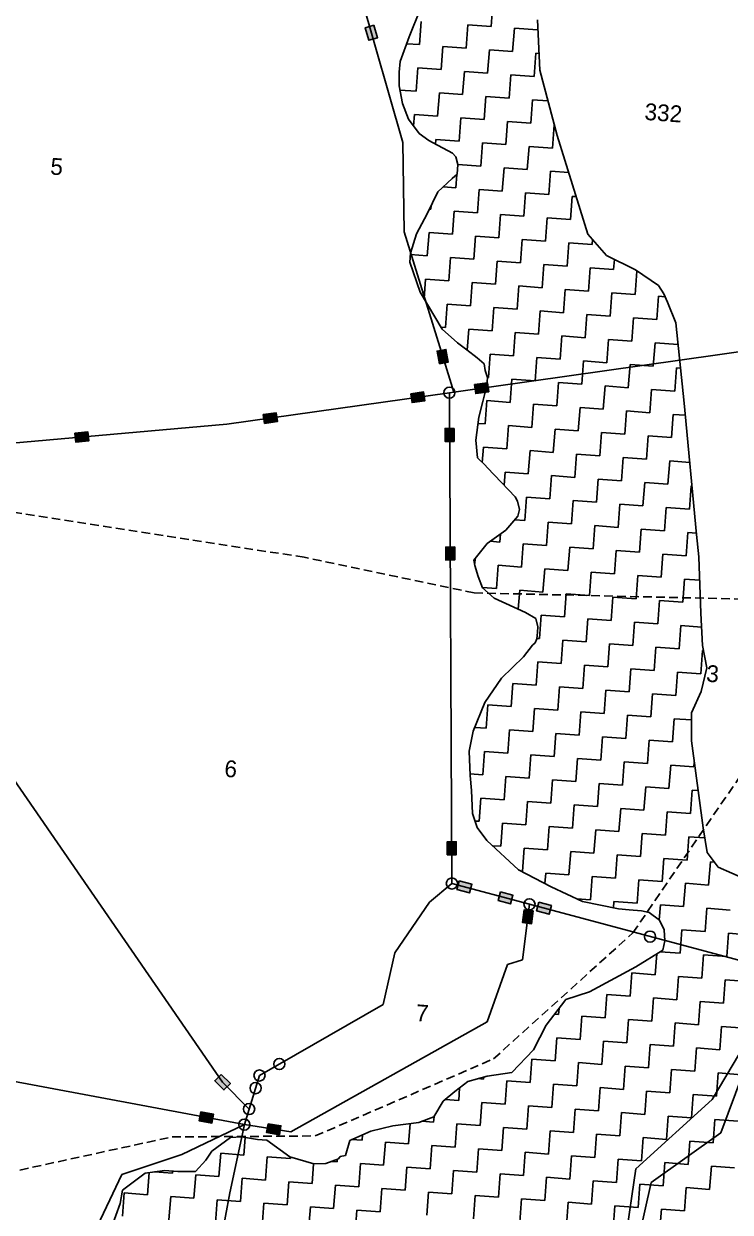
# Model space of a CAD drawing. Header units: metres. Extents: x 318079 to 324759, y 1863980 to 1868406.
# Drawn here: x 322584 to 322991, y 1867122 to 1867808 of the extents above; entities that cross this region are included whole.
import ezdxf

# ---------------------------------------------------------------- set-up
doc = ezdxf.new("R2010")
doc.units = ezdxf.units.M
doc.linetypes.add('DASHED', pattern=[0.75, 0.5, -0.25])
for name, color, linetype in [('LINE_FOOTPATH', 1, 'DASHED'), ('POLY_HATCH', 12, 'Continuous'), ('POLY_PARCEL', 6, 'Continuous'), ('POLY_WATER', 4, 'Continuous'), ('TEXT_PARCEL', 7, 'Continuous')]:
    doc.layers.add(name, color=color, linetype=linetype)
doc.styles.add('TEXT_MAP', font='')
doc.styles.get('TEXT_MAP').set_extended_font_data('Kruti Dev 050')

msp = doc.modelspace()

# ---------------------------------------------------------------- hatches: boundary and pattern name
for points in [[(322782.96, 1867798.05), (322787.94, 1867799.47), (322785.88, 1867806.68), (322780.89, 1867805.26)], [(322827.4, 1867619.66), (322822.3, 1867618.71), (322823.67, 1867611.34), (322828.77, 1867612.28)], [(322852.06, 1867595.22), (322851.34, 1867600.36), (322843.91, 1867599.31), (322844.64, 1867594.17)], [(322815.25, 1867590.01), (322814.52, 1867595.15), (322807.1, 1867594.1), (322807.83, 1867588.96)], [(322730.17, 1867577.98), (322729.44, 1867583.12), (322722.02, 1867582.07), (322722.74, 1867576.93)], [(322826.96, 1867566.54), (322832.14, 1867566.57), (322832.1, 1867574.07), (322826.92, 1867574.04)], [(322621.3, 1867566.83), (322620.84, 1867572), (322613.37, 1867571.34), (322613.83, 1867566.17)], [(322827.3, 1867498.1), (322832.49, 1867498.12), (322832.45, 1867505.62), (322827.26, 1867505.59)], [(322833.31, 1867335.54), (322828.12, 1867335.51), (322828.16, 1867328.01), (322833.35, 1867328.04)], [(322841, 1867306.01), (322842.35, 1867311.02), (322835.1, 1867312.96), (322833.76, 1867307.95)], [(322864.73, 1867299.65), (322866.07, 1867304.66), (322858.83, 1867306.6), (322857.49, 1867301.59)], [(322886.91, 1867293.71), (322888.25, 1867298.72), (322881.01, 1867300.66), (322879.67, 1867295.65)], [(322871.65, 1867288.82), (322876.79, 1867288.16), (322877.74, 1867295.6), (322872.6, 1867296.25)], [(322699.33, 1867192.28), (322703.03, 1867195.92), (322697.77, 1867201.27), (322694.07, 1867197.63)], [(322692.41, 1867173.15), (322693.37, 1867178.25), (322686, 1867179.63), (322685.04, 1867174.53)], [(322731.37, 1867166.45), (322732.18, 1867171.57), (322724.77, 1867172.75), (322723.96, 1867167.63)]]:
    msp.add_hatch(color=256).paths.add_polyline_path(points)

# ---------------------------------------------------------------- linework, layer by layer
for points in [[(322785.88, 1867806.68), (322787.94, 1867799.47), (322782.96, 1867798.05), (322780.89, 1867805.26)], [(322823.67, 1867611.34), (322822.3, 1867618.71), (322827.4, 1867619.66), (322828.77, 1867612.28)], [(322843.91, 1867599.31), (322851.34, 1867600.36), (322852.06, 1867595.22), (322844.64, 1867594.17)], [(322807.1, 1867594.1), (322814.52, 1867595.15), (322815.25, 1867590.01), (322807.83, 1867588.96)], [(322722.02, 1867582.07), (322729.44, 1867583.12), (322730.17, 1867577.98), (322722.74, 1867576.93)], [(322832.1, 1867574.07), (322832.14, 1867566.57), (322826.96, 1867566.54), (322826.92, 1867574.04)], [(322613.37, 1867571.34), (322620.84, 1867572), (322621.3, 1867566.83), (322613.83, 1867566.17)], [(322832.45, 1867505.62), (322832.49, 1867498.12), (322827.3, 1867498.1), (322827.26, 1867505.59)], [(322828.16, 1867328.01), (322828.12, 1867335.51), (322833.31, 1867335.54), (322833.35, 1867328.04)], [(322835.1, 1867312.96), (322842.35, 1867311.02), (322841, 1867306.01), (322833.76, 1867307.95)], [(322858.83, 1867306.6), (322866.07, 1867304.66), (322864.73, 1867299.65), (322857.49, 1867301.59)], [(322881.01, 1867300.66), (322888.25, 1867298.72), (322886.91, 1867293.71), (322879.67, 1867295.65)], [(322877.74, 1867295.6), (322876.79, 1867288.16), (322871.65, 1867288.82), (322872.6, 1867296.25)], [(322697.77, 1867201.27), (322703.03, 1867195.92), (322699.33, 1867192.28), (322694.07, 1867197.63)], [(322686, 1867179.63), (322693.37, 1867178.25), (322692.41, 1867173.15), (322685.04, 1867174.53)], [(322724.77, 1867172.75), (322732.18, 1867171.57), (322731.37, 1867166.45), (322723.96, 1867167.63)]]:
    msp.add_lwpolyline(points, close=True)
for centre in [(322829.41, 1867594.64), (322830.84, 1867311.42), (322875.61, 1867299.42), (322945.17, 1867280.79), (322731.32, 1867207.22), (322719.83, 1867200.63), (322717.59, 1867193.34), (322713.86, 1867181.23), (322711.1, 1867172.29)]:
    msp.add_circle(centre, 3.21)
at = {"layer": 'LINE_FOOTPATH', "ltscale": 10}
for p, q in [((322745.7, 1867499.65), (322468.76, 1867542.76)), ((322843.63, 1867479.13), (322745.7, 1867499.65)), ((323066.16, 1867474.01), (322843.63, 1867479.13)), ((322935.22, 1867282.91), (323066.16, 1867474.01)), ((322854.9, 1867210.22), (322935.22, 1867282.91)), ((322751.99, 1867165.72), (322854.9, 1867210.22)), ((322581.65, 1867146.08), (322669.4, 1867165.18)), ((322669.4, 1867165.18), (322751.99, 1867165.72))]:
    msp.add_line(p, q, dxfattribs=at)
at = {"layer": 'POLY_HATCH'}
for p, q in [((322812.6, 1867815.8), (322806.2, 1867800.06)), ((322881.53, 1867780.86), (322880.19, 1867809.9)), ((322806.2, 1867800.06), (322800.95, 1867785.8)), ((322800.95, 1867785.8), (322800.49, 1867779.56)), ((322800.49, 1867779.56), (322800.44, 1867771.72)), ((322891.5, 1867743.07), (322881.53, 1867780.86)), ((322800.44, 1867771.72), (322802.32, 1867761.64)), ((322802.32, 1867761.64), (322805.83, 1867752.49)), ((322805.83, 1867752.49), (322812.03, 1867744.19)), ((322812.03, 1867744.19), (322817.5, 1867740.12)), ((322817.5, 1867740.12), (322820.03, 1867738.89)), ((322820.03, 1867738.89), (322831.11, 1867732.84)), ((322909.34, 1867686.18), (322891.5, 1867743.07)), ((322831.11, 1867732.84), (322833.06, 1867730.71)), ((322833.06, 1867730.71), (322834.31, 1867726.43)), ((322834.31, 1867726.43), (322833.89, 1867720.71)), ((322831.09, 1867718.3), (322822.66, 1867710.56)), ((322833.89, 1867720.71), (322831.09, 1867718.3)), ((322822.66, 1867710.56), (322816.49, 1867697.94)), ((322816.49, 1867697.94), (322810.4, 1867686.36)), ((322810.4, 1867686.36), (322806.95, 1867675.1)), ((322920.03, 1867673.81), (322909.34, 1867686.18)), ((322806.95, 1867675.1), (322806.57, 1867669.9)), ((322806.57, 1867669.9), (322812.63, 1867652.72)), ((322936.83, 1867665.63), (322920.03, 1867673.81)), ((322950.08, 1867656.54), (322936.83, 1867665.63)), ((322953.2, 1867651.68), (322950.08, 1867656.54)), ((322812.63, 1867652.72), (322825.21, 1867631.39)), ((322955.16, 1867646.91), (322953.2, 1867651.68)), ((322960.08, 1867634.97), (322955.16, 1867646.91)), ((322964.83, 1867588.57), (322960.08, 1867634.97)), ((322825.21, 1867631.39), (322834.05, 1867623.42)), ((322834.05, 1867623.42), (322839.52, 1867619.35)), ((322839.52, 1867619.35), (322845.46, 1867614.73)), ((322845.46, 1867614.73), (322849.53, 1867611.41)), ((322849.53, 1867611.41), (322850.03, 1867607.48)), ((322850.03, 1867607.48), (322851.29, 1867603.49)), ((322851.29, 1867603.49), (322850.95, 1867598.84)), ((322850.95, 1867598.84), (322848.71, 1867589.65)), ((322848.71, 1867589.65), (322846.47, 1867580.47)), ((322972, 1867512.78), (322964.83, 1867588.57)), ((322846.47, 1867580.47), (322844.72, 1867567.35)), ((322844.72, 1867567.35), (322845.53, 1867557.16)), ((322845.53, 1867557.16), (322849.91, 1867552.94)), ((322849.91, 1867552.94), (322851.35, 1867551.27)), ((322851.35, 1867551.27), (322867.29, 1867534.51)), ((322867.29, 1867534.51), (322868.67, 1867532.07)), ((322868.67, 1867532.07), (322869.88, 1867527.31)), ((322869.88, 1867527.31), (322868.81, 1867523.49)), ((322868.81, 1867523.49), (322861.97, 1867515.42)), ((322861.97, 1867515.42), (322851.25, 1867507.64)), ((322973.37, 1867499.95), (322972, 1867512.78)), ((322851.25, 1867507.64), (322843.52, 1867498.08)), ((322843.52, 1867498.08), (322844.07, 1867494.92)), ((322974.45, 1867467.45), (322973.37, 1867499.95)), ((322844.07, 1867494.92), (322845.94, 1867488.55)), ((322845.94, 1867488.55), (322848.59, 1867482.12)), ((322848.59, 1867482.12), (322855.18, 1867476.18)), ((322855.18, 1867476.18), (322873.3, 1867467.83)), ((322873.3, 1867467.83), (322879.22, 1867464.39)), ((322879.22, 1867464.39), (322880.43, 1867459.63)), ((322975.4, 1867448.85), (322974.45, 1867467.45)), ((322880.2, 1867456.52), (322879.91, 1867452.65)), ((322880.43, 1867459.63), (322880.2, 1867456.52)), ((322878.97, 1867450.38), (322877.3, 1867448.95)), ((322879.91, 1867452.65), (322878.97, 1867450.38)), ((322877.3, 1867448.95), (322872.12, 1867442.31)), ((322977.93, 1867435.93), (322975.4, 1867448.85)), ((322872.12, 1867442.31), (322859.51, 1867430)), ((322974.6, 1867422.28), (322977.93, 1867435.93)), ((322859.51, 1867430), (322849.88, 1867415.9)), ((322969.05, 1867409.96), (322974.6, 1867422.28)), ((322849.88, 1867415.9), (322843.19, 1867399.25)), ((322969.02, 1867393.75), (322969.05, 1867409.96)), ((322843.19, 1867399.25), (322840.78, 1867387.74)), ((322840.78, 1867387.74), (322841.3, 1867373.67)), ((322975.75, 1867343.47), (322969.02, 1867393.75)), ((322841.3, 1867373.67), (322842.22, 1867365.03)), ((322842.22, 1867365.03), (322842.8, 1867351.74)), ((322842.8, 1867351.74), (322845.34, 1867343.76)), ((322845.34, 1867343.76), (322851.04, 1867336.33)), ((322978.19, 1867329.39), (322975.75, 1867343.47)), ((322851.04, 1867336.33), (322869.31, 1867319.39)), ((322984.52, 1867320.82), (322978.19, 1867329.39)), ((322869.31, 1867319.39), (322888.09, 1867309.44)), ((323000.25, 1867313.87), (322984.52, 1867320.82)), ((322888.09, 1867309.44), (322906.21, 1867301.09)), ((322906.21, 1867301.09), (322926.94, 1867296.72)), ((322926.94, 1867296.72), (322933.15, 1867296.26)), ((322933.15, 1867296.26), (322940.14, 1867295.74)), ((322940.14, 1867295.74), (322944.74, 1867294.63)), ((322944.74, 1867294.63), (322950.67, 1867290.29)), ((322950.67, 1867290.29), (322953.38, 1867284.64)), ((322953.69, 1867278.38), (322952.52, 1867273.01)), ((322953.38, 1867284.64), (322953.69, 1867278.38)), ((322952.52, 1867273.01), (322936.96, 1867263.25)), ((322936.96, 1867263.25), (322910.14, 1867248.86)), ((322896.54, 1867244.41), (322885.3, 1867229.65)), ((322910.14, 1867248.86), (322896.54, 1867244.41)), ((322885.3, 1867229.65), (322878, 1867215.38)), ((322878, 1867215.38), (322865.33, 1867202.29)), ((322839.97, 1867197.15), (322832.52, 1867191.46)), ((322851.12, 1867200.22), (322839.97, 1867197.15)), ((322865.33, 1867202.29), (322851.12, 1867200.22)), ((322832.52, 1867191.46), (322825.85, 1867185.72)), ((322825.85, 1867185.72), (322820.51, 1867176.76)), ((322820.51, 1867176.76), (322811.68, 1867173.52)), ((322783.99, 1867168.54), (322771.88, 1867163.2)), ((322796.7, 1867171.5), (322783.99, 1867168.54)), ((322811.68, 1867173.52), (322796.7, 1867171.5)), ((322703.1, 1867164.82), (322692.38, 1867157.04)), ((322709.37, 1867165.14), (322703.1, 1867164.82)), ((322718.63, 1867163.68), (322709.37, 1867165.14)), ((322724.06, 1867163.27), (322718.63, 1867163.68)), ((322737.41, 1867153.72), (322724.06, 1867163.27)), ((322771.88, 1867163.2), (322769.48, 1867154.47)), ((322692.38, 1867157.04), (322688.87, 1867151.84)), ((322769.48, 1867154.47), (322766.31, 1867153.93)), ((322688.87, 1867151.84), (322682.92, 1867145.27)), ((322751.16, 1867149.59), (322737.41, 1867153.72)), ((322758.21, 1867149.85), (322751.16, 1867149.59)), ((322765.42, 1867152.43), (322758.21, 1867149.85)), ((322766.31, 1867153.93), (322765.42, 1867152.43)), ((322653.96, 1867144.29), (322640.74, 1867134.35)), ((322665, 1867145.81), (322653.96, 1867144.29)), ((322672.77, 1867145.24), (322665, 1867145.81)), ((322682.92, 1867145.27), (322672.77, 1867145.24)), ((322640.74, 1867134.35), (322639.39, 1867126.66)), ((322639.39, 1867126.66), (322634.48, 1867112.99))]:
    msp.add_line(p, q, dxfattribs=at)
at = {"layer": 'POLY_HATCH', "linetype": 'Continuous', "ltscale": 10}
for p, q in [((322853.44, 1867805.97), (322854.43, 1867819.4)), ((322812.16, 1867795.51), (322813.15, 1867808.94)), ((322839.02, 1867793.53), (322840.01, 1867806.96)), ((322840.01, 1867806.96), (322853.44, 1867805.97)), ((322865.89, 1867791.55), (322866.88, 1867804.98)), ((322866.88, 1867804.98), (322880.31, 1867803.99)), ((322880.31, 1867803.99), (322880.4, 1867805.27)), ((322804.73, 1867796.06), (322812.16, 1867795.51)), ((322824.6, 1867781.09), (322825.59, 1867794.52)), ((322825.59, 1867794.52), (322839.02, 1867793.53)), ((322851.46, 1867779.11), (322852.45, 1867792.54)), ((322852.45, 1867792.54), (322865.89, 1867791.55)), ((322878.33, 1867777.13), (322879.32, 1867790.56)), ((322879.32, 1867790.56), (322881.09, 1867790.43)), ((322810.18, 1867768.65), (322811.17, 1867782.08)), ((322811.17, 1867782.08), (322824.6, 1867781.09)), ((322837.04, 1867766.67), (322838.03, 1867780.1)), ((322838.03, 1867780.1), (322851.46, 1867779.11)), ((322863.9, 1867764.68), (322864.89, 1867778.12)), ((322864.89, 1867778.12), (322878.33, 1867777.13)), ((322800.88, 1867769.33), (322810.18, 1867768.65)), ((322822.62, 1867754.22), (322823.61, 1867767.66)), ((322823.61, 1867767.66), (322837.04, 1867766.67)), ((322849.48, 1867752.24), (322850.47, 1867765.67)), ((322850.47, 1867765.67), (322863.9, 1867764.68)), ((322876.35, 1867750.26), (322877.34, 1867763.69)), ((322877.34, 1867763.69), (322886.23, 1867763.04)), ((322808.7, 1867748.65), (322809.19, 1867755.21)), ((322809.19, 1867755.21), (322822.62, 1867754.22)), ((322835.06, 1867739.8), (322836.05, 1867753.23)), ((322836.05, 1867753.23), (322849.48, 1867752.24)), ((322861.92, 1867737.82), (322862.91, 1867751.25)), ((322862.91, 1867751.25), (322876.35, 1867750.26)), ((322888.79, 1867735.84), (322889.78, 1867749.27)), ((322889.78, 1867749.27), (322889.86, 1867749.26)), ((322821.43, 1867738.12), (322821.63, 1867740.79)), ((322821.63, 1867740.79), (322835.06, 1867739.8)), ((322847.5, 1867725.38), (322848.49, 1867738.81)), ((322848.49, 1867738.81), (322861.92, 1867737.82)), ((322874.36, 1867723.4), (322875.36, 1867736.83)), ((322875.36, 1867736.83), (322888.79, 1867735.84)), ((322834.31, 1867726.35), (322847.5, 1867725.38)), ((322859.94, 1867710.96), (322860.93, 1867724.39)), ((322860.93, 1867724.39), (322874.36, 1867723.4)), ((322833.08, 1867712.94), (322833.64, 1867720.49)), ((322886.81, 1867708.98), (322887.8, 1867722.41)), ((322887.8, 1867722.41), (322898.22, 1867721.64)), ((322825.84, 1867713.47), (322833.08, 1867712.94)), ((322845.52, 1867698.51), (322846.51, 1867711.95)), ((322846.51, 1867711.95), (322859.94, 1867710.96)), ((322872.38, 1867696.53), (322873.37, 1867709.97)), ((322873.37, 1867709.97), (322886.81, 1867708.98)), ((322899.25, 1867694.55), (322900.24, 1867707.98)), ((322900.24, 1867707.98), (322902.56, 1867707.81)), ((322817.78, 1867700.56), (322818.66, 1867700.5)), ((322818.66, 1867700.5), (322818.82, 1867702.69)), ((322831.1, 1867686.07), (322832.09, 1867699.5)), ((322832.09, 1867699.5), (322845.52, 1867698.51)), ((322857.96, 1867684.09), (322858.95, 1867697.52)), ((322858.95, 1867697.52), (322872.38, 1867696.53)), ((322884.83, 1867682.11), (322885.82, 1867695.54)), ((322885.82, 1867695.54), (322899.25, 1867694.55)), ((322816.67, 1867673.63), (322817.67, 1867687.06)), ((322817.67, 1867687.06), (322831.1, 1867686.07)), ((322843.54, 1867671.65), (322844.53, 1867685.08)), ((322844.53, 1867685.08), (322857.96, 1867684.09)), ((322870.4, 1867669.67), (322871.39, 1867683.1)), ((322871.39, 1867683.1), (322884.83, 1867682.11)), ((322911.69, 1867680.13), (322911.92, 1867683.2)), ((322897.27, 1867667.69), (322898.26, 1867681.12)), ((322898.26, 1867681.12), (322911.69, 1867680.13)), ((322806.89, 1867674.35), (322816.67, 1867673.63)), ((322829.12, 1867659.21), (322830.11, 1867672.64)), ((322830.11, 1867672.64), (322843.54, 1867671.65)), ((322855.98, 1867657.23), (322856.97, 1867670.66)), ((322856.97, 1867670.66), (322870.4, 1867669.67)), ((322924.13, 1867665.71), (322924.57, 1867671.6)), ((322882.84, 1867655.25), (322883.84, 1867668.68)), ((322883.84, 1867668.68), (322897.27, 1867667.69)), ((322909.71, 1867653.27), (322910.7, 1867666.7)), ((322910.7, 1867666.7), (322924.13, 1867665.71)), ((322936.57, 1867651.29), (322937.56, 1867664.72)), ((322937.56, 1867664.72), (322938.22, 1867664.67)), ((322814.85, 1867648.95), (322815.68, 1867660.2)), ((322815.68, 1867660.2), (322829.12, 1867659.21)), ((322841.56, 1867644.79), (322842.55, 1867658.22)), ((322842.55, 1867658.22), (322855.98, 1867657.23)), ((322868.42, 1867642.81), (322869.41, 1867656.24)), ((322869.41, 1867656.24), (322882.84, 1867655.25)), ((322895.29, 1867640.82), (322896.28, 1867654.26)), ((322896.28, 1867654.26), (322909.71, 1867653.27)), ((322922.15, 1867638.84), (322923.14, 1867652.28)), ((322923.14, 1867652.28), (322936.57, 1867651.29)), ((322949.01, 1867636.86), (322950, 1867650.29)), ((322950, 1867650.29), (322953.89, 1867650.01)), ((322827.14, 1867632.34), (322828.13, 1867645.78)), ((322828.13, 1867645.78), (322841.56, 1867644.79)), ((322854, 1867630.36), (322854.99, 1867643.8)), ((322854.99, 1867643.8), (322868.42, 1867642.81)), ((322880.86, 1867628.38), (322881.85, 1867641.81)), ((322881.85, 1867641.81), (322895.29, 1867640.82)), ((322907.73, 1867626.4), (322908.72, 1867639.83)), ((322908.72, 1867639.83), (322922.15, 1867638.84)), ((322934.59, 1867624.42), (322935.58, 1867637.85)), ((322935.58, 1867637.85), (322949.01, 1867636.86)), ((322824.53, 1867632.54), (322827.14, 1867632.34)), ((322839.67, 1867619.23), (322840.57, 1867631.35)), ((322840.57, 1867631.35), (322854, 1867630.36)), ((322866.44, 1867615.94), (322867.43, 1867629.37)), ((322867.43, 1867629.37), (322880.86, 1867628.38)), ((322893.31, 1867613.96), (322894.3, 1867627.39)), ((322894.3, 1867627.39), (322907.73, 1867626.4)), ((322920.17, 1867611.98), (322921.16, 1867625.41)), ((322921.16, 1867625.41), (322934.59, 1867624.42)), ((322947.03, 1867610), (322948.02, 1867623.43)), ((322948.02, 1867623.43), (322961.36, 1867622.45)), ((322852.02, 1867603.5), (322853.01, 1867616.93)), ((322853.01, 1867616.93), (322866.44, 1867615.94)), ((322878.88, 1867601.52), (322879.87, 1867614.95)), ((322879.87, 1867614.95), (322893.31, 1867613.96)), ((322905.75, 1867599.54), (322906.74, 1867612.97)), ((322906.74, 1867612.97), (322920.17, 1867611.98)), ((322932.61, 1867597.56), (322933.6, 1867610.99)), ((322933.6, 1867610.99), (322947.03, 1867610)), ((322959.47, 1867595.58), (322960.47, 1867609.01)), ((322960.47, 1867609.01), (322962.75, 1867608.84)), ((322851.27, 1867603.55), (322852.02, 1867603.5)), ((322864.46, 1867589.08), (322865.45, 1867602.51)), ((322865.45, 1867602.51), (322878.88, 1867601.52)), ((322891.32, 1867587.1), (322892.31, 1867600.53)), ((322892.31, 1867600.53), (322905.75, 1867599.54)), ((322918.19, 1867585.12), (322919.18, 1867598.55)), ((322919.18, 1867598.55), (322932.61, 1867597.56)), ((322945.05, 1867583.13), (322946.04, 1867596.57)), ((322946.04, 1867596.57), (322959.47, 1867595.58)), ((322850.04, 1867576.64), (322851.03, 1867590.07)), ((322851.03, 1867590.07), (322864.46, 1867589.08)), ((322876.9, 1867574.65), (322877.89, 1867588.09)), ((322877.89, 1867588.09), (322891.32, 1867587.1)), ((322903.77, 1867572.67), (322904.76, 1867586.11)), ((322904.76, 1867586.11), (322918.19, 1867585.12)), ((322930.63, 1867570.69), (322931.62, 1867584.12)), ((322931.62, 1867584.12), (322945.05, 1867583.13)), ((322957.49, 1867568.71), (322958.48, 1867582.14)), ((322958.48, 1867582.14), (322965.48, 1867581.63)), ((322846, 1867576.93), (322850.04, 1867576.64)), ((322862.48, 1867562.21), (322863.47, 1867575.65)), ((322863.47, 1867575.65), (322876.9, 1867574.65)), ((322889.34, 1867560.23), (322890.33, 1867573.66)), ((322890.33, 1867573.66), (322903.77, 1867572.67)), ((322916.21, 1867558.25), (322917.2, 1867571.68)), ((322917.2, 1867571.68), (322930.63, 1867570.69)), ((322943.07, 1867556.27), (322944.06, 1867569.7)), ((322944.06, 1867569.7), (322957.49, 1867568.71)), ((322848.4, 1867554.4), (322849.05, 1867563.2)), ((322849.05, 1867563.2), (322862.48, 1867562.21)), ((322874.92, 1867547.79), (322875.91, 1867561.22)), ((322875.91, 1867561.22), (322889.34, 1867560.23)), ((322901.78, 1867545.81), (322902.78, 1867559.24)), ((322902.78, 1867559.24), (322916.21, 1867558.25)), ((322928.65, 1867543.83), (322929.64, 1867557.26)), ((322929.64, 1867557.26), (322943.07, 1867556.27)), ((322955.51, 1867541.85), (322956.5, 1867555.28)), ((322956.5, 1867555.28), (322968.06, 1867554.43)), ((322860.93, 1867541.2), (322861.49, 1867548.78)), ((322861.49, 1867548.78), (322874.92, 1867547.79)), ((322887.36, 1867533.37), (322888.35, 1867546.8)), ((322888.35, 1867546.8), (322901.78, 1867545.81)), ((322914.23, 1867531.39), (322915.22, 1867544.82)), ((322915.22, 1867544.82), (322928.65, 1867543.83)), ((322941.09, 1867529.41), (322942.08, 1867542.84)), ((322942.08, 1867542.84), (322955.51, 1867541.85)), ((322967.95, 1867527.43), (322968.94, 1867540.86)), ((322968.94, 1867540.86), (322969.34, 1867540.83)), ((322872.94, 1867520.93), (322873.93, 1867534.36)), ((322873.93, 1867534.36), (322887.36, 1867533.37)), ((322899.8, 1867518.95), (322900.79, 1867532.38)), ((322900.79, 1867532.38), (322914.23, 1867531.39)), ((322926.67, 1867516.96), (322927.66, 1867530.4)), ((322927.66, 1867530.4), (322941.09, 1867529.41)), ((322953.53, 1867514.98), (322954.52, 1867528.42)), ((322954.52, 1867528.42), (322967.95, 1867527.43)), ((322867.01, 1867521.36), (322872.94, 1867520.93)), ((322885.38, 1867506.5), (322886.37, 1867519.94)), ((322886.37, 1867519.94), (322899.8, 1867518.95)), ((322912.25, 1867504.52), (322913.24, 1867517.96)), ((322913.24, 1867517.96), (322926.67, 1867516.96)), ((322858.52, 1867508.49), (322858.86, 1867513.16)), ((322939.11, 1867502.54), (322940.1, 1867515.97)), ((322940.1, 1867515.97), (322953.53, 1867514.98)), ((322965.97, 1867500.56), (322966.96, 1867513.99)), ((322966.96, 1867513.99), (322971.92, 1867513.63)), ((322852.98, 1867508.89), (322858.52, 1867508.49)), ((322870.96, 1867494.06), (322871.95, 1867507.49)), ((322871.95, 1867507.49), (322885.38, 1867506.5)), ((322897.82, 1867492.08), (322898.81, 1867505.51)), ((322898.81, 1867505.51), (322912.25, 1867504.52)), ((322844.09, 1867496.04), (322844.32, 1867499.07)), ((322924.69, 1867490.1), (322925.68, 1867503.53)), ((322925.68, 1867503.53), (322939.11, 1867502.54)), ((322951.55, 1867488.12), (322952.54, 1867501.55)), ((322952.54, 1867501.55), (322965.97, 1867500.56)), ((322843.87, 1867496.06), (322844.09, 1867496.04)), ((322856.54, 1867481.62), (322857.53, 1867495.05)), ((322857.53, 1867495.05), (322870.96, 1867494.06)), ((322883.4, 1867479.64), (322884.39, 1867493.07)), ((322884.39, 1867493.07), (322897.82, 1867492.08)), ((322910.26, 1867477.66), (322911.25, 1867491.09)), ((322911.25, 1867491.09), (322924.69, 1867490.1)), ((322937.13, 1867475.68), (322938.12, 1867489.11)), ((322938.12, 1867489.11), (322951.55, 1867488.12)), ((322963.99, 1867473.7), (322964.98, 1867487.13)), ((322964.98, 1867487.13), (322973.82, 1867486.48)), ((322848.55, 1867482.21), (322856.54, 1867481.62)), ((322869.16, 1867469.73), (322869.97, 1867480.63)), ((322869.97, 1867480.63), (322883.4, 1867479.64)), ((322895.84, 1867465.22), (322896.83, 1867478.65)), ((322896.83, 1867478.65), (322910.26, 1867477.66)), ((322922.71, 1867463.24), (322923.7, 1867476.67)), ((322923.7, 1867476.67), (322937.13, 1867475.68)), ((322949.57, 1867461.26), (322950.56, 1867474.69)), ((322950.56, 1867474.69), (322963.99, 1867473.7)), ((322881.42, 1867452.78), (322882.41, 1867466.21)), ((322882.41, 1867466.21), (322895.84, 1867465.22)), ((322908.28, 1867450.79), (322909.27, 1867464.23)), ((322909.27, 1867464.23), (322922.71, 1867463.24)), ((322935.15, 1867448.81), (322936.14, 1867462.25)), ((322936.14, 1867462.25), (322949.57, 1867461.26)), ((322962.01, 1867446.83), (322963, 1867460.27)), ((322963, 1867460.27), (322974.86, 1867459.39)), ((322879.93, 1867452.89), (322881.42, 1867452.78)), ((322893.86, 1867438.35), (322894.85, 1867451.79)), ((322894.85, 1867451.79), (322908.28, 1867450.79)), ((322920.73, 1867436.37), (322921.72, 1867449.8)), ((322921.72, 1867449.8), (322935.15, 1867448.81)), ((322947.59, 1867434.39), (322948.58, 1867447.82)), ((322948.58, 1867447.82), (322962.01, 1867446.83)), ((322974.45, 1867432.41), (322975.44, 1867445.84)), ((322975.44, 1867445.84), (322976, 1867445.8)), ((322879.44, 1867425.91), (322880.43, 1867439.34)), ((322880.43, 1867439.34), (322893.86, 1867438.35)), ((322906.3, 1867423.93), (322907.29, 1867437.36)), ((322907.29, 1867437.36), (322920.73, 1867436.37)), ((322933.17, 1867421.95), (322934.16, 1867435.38)), ((322934.16, 1867435.38), (322947.59, 1867434.39)), ((322960.03, 1867419.97), (322961.02, 1867433.4)), ((322961.02, 1867433.4), (322974.45, 1867432.41)), ((322865.02, 1867413.47), (322866.01, 1867426.9)), ((322866.01, 1867426.9), (322879.44, 1867425.91)), ((322891.88, 1867411.49), (322892.87, 1867424.92)), ((322892.87, 1867424.92), (322906.3, 1867423.93)), ((322918.74, 1867409.51), (322919.73, 1867422.94)), ((322919.73, 1867422.94), (322933.17, 1867421.95)), ((322945.61, 1867407.53), (322946.6, 1867420.96)), ((322946.6, 1867420.96), (322960.03, 1867419.97)), ((322850.59, 1867401.03), (322851.58, 1867414.46)), ((322851.58, 1867414.46), (322865.02, 1867413.47)), ((322877.46, 1867399.05), (322878.45, 1867412.48)), ((322878.45, 1867412.48), (322891.88, 1867411.49)), ((322904.32, 1867397.07), (322905.31, 1867410.5)), ((322905.31, 1867410.5), (322918.74, 1867409.51)), ((322931.19, 1867395.09), (322932.18, 1867408.52)), ((322932.18, 1867408.52), (322945.61, 1867407.53)), ((322844.09, 1867401.51), (322850.59, 1867401.03)), ((322958.05, 1867393.1), (322959.04, 1867406.54)), ((322959.04, 1867406.54), (322969.04, 1867405.8)), ((322863.04, 1867386.61), (322864.03, 1867400.04)), ((322864.03, 1867400.04), (322877.46, 1867399.05)), ((322889.9, 1867384.63), (322890.89, 1867398.06)), ((322890.89, 1867398.06), (322904.32, 1867397.07)), ((322916.76, 1867382.64), (322917.75, 1867396.08)), ((322917.75, 1867396.08), (322931.19, 1867395.09)), ((322848.61, 1867374.16), (322849.6, 1867387.6)), ((322849.6, 1867387.6), (322863.04, 1867386.61)), ((322943.63, 1867380.66), (322944.62, 1867394.1)), ((322944.62, 1867394.1), (322958.05, 1867393.1)), ((322875.48, 1867372.18), (322876.47, 1867385.62)), ((322876.47, 1867385.62), (322889.9, 1867384.63)), ((322902.34, 1867370.2), (322903.33, 1867383.63)), ((322903.33, 1867383.63), (322916.76, 1867382.64)), ((322929.2, 1867368.22), (322930.2, 1867381.65)), ((322930.2, 1867381.65), (322943.63, 1867380.66)), ((322970.49, 1867378.68), (322970.68, 1867381.3)), ((322841.26, 1867374.71), (322848.61, 1867374.16)), ((322956.07, 1867366.24), (322957.06, 1867379.67)), ((322957.06, 1867379.67), (322970.49, 1867378.68)), ((322861.05, 1867359.74), (322862.04, 1867373.17)), ((322862.04, 1867373.17), (322875.48, 1867372.18)), ((322887.92, 1867357.76), (322888.91, 1867371.19)), ((322888.91, 1867371.19), (322902.34, 1867370.2)), ((322914.78, 1867355.78), (322915.77, 1867369.21)), ((322915.77, 1867369.21), (322929.2, 1867368.22)), ((322941.65, 1867353.8), (322942.64, 1867367.23)), ((322942.64, 1867367.23), (322956.07, 1867366.24)), ((322846.63, 1867347.3), (322847.62, 1867360.73)), ((322847.62, 1867360.73), (322861.05, 1867359.74)), ((322968.51, 1867351.82), (322969.5, 1867365.25)), ((322969.5, 1867365.25), (322972.87, 1867365)), ((322873.5, 1867345.32), (322874.49, 1867358.75)), ((322874.49, 1867358.75), (322887.92, 1867357.76)), ((322900.36, 1867343.34), (322901.35, 1867356.77)), ((322901.35, 1867356.77), (322914.78, 1867355.78)), ((322927.22, 1867341.36), (322928.21, 1867354.79)), ((322928.21, 1867354.79), (322941.65, 1867353.8)), ((322844.16, 1867347.48), (322846.63, 1867347.3)), ((322954.09, 1867339.38), (322955.08, 1867352.81)), ((322955.08, 1867352.81), (322968.51, 1867351.82)), ((322859.07, 1867332.88), (322860.06, 1867346.31)), ((322860.06, 1867346.31), (322873.5, 1867345.32)), ((322885.94, 1867330.9), (322886.93, 1867344.33)), ((322886.93, 1867344.33), (322900.36, 1867343.34)), ((322912.8, 1867328.92), (322913.79, 1867342.35)), ((322913.79, 1867342.35), (322927.22, 1867341.36)), ((322939.67, 1867326.94), (322940.66, 1867340.37)), ((322940.66, 1867340.37), (322954.09, 1867339.38)), ((322854.38, 1867333.22), (322859.07, 1867332.88)), ((322966.53, 1867324.95), (322967.52, 1867338.39)), ((322967.52, 1867338.39), (322976.75, 1867337.71)), ((322871.51, 1867318.46), (322872.51, 1867331.89)), ((322872.51, 1867331.89), (322885.94, 1867330.9)), ((322898.38, 1867316.47), (322899.37, 1867329.91)), ((322899.37, 1867329.91), (322912.8, 1867328.92)), ((322925.24, 1867314.49), (322926.23, 1867327.93)), ((322926.23, 1867327.93), (322939.67, 1867326.94)), ((322952.11, 1867312.51), (322953.1, 1867325.94)), ((322953.1, 1867325.94), (322966.53, 1867324.95)), ((322978.97, 1867310.53), (322979.96, 1867323.96)), ((322979.96, 1867323.96), (322982.33, 1867323.79)), ((322871, 1867318.49), (322871.51, 1867318.46)), ((322884.5, 1867311.34), (322884.95, 1867317.47)), ((322884.95, 1867317.47), (322898.38, 1867316.47)), ((322910.82, 1867302.05), (322911.81, 1867315.48)), ((322911.81, 1867315.48), (322925.24, 1867314.49)), ((322937.68, 1867300.07), (322938.67, 1867313.5)), ((322938.67, 1867313.5), (322952.11, 1867312.51)), ((322964.55, 1867298.09), (322965.54, 1867311.52)), ((322965.54, 1867311.52), (322978.97, 1867310.53)), ((322902.84, 1867302.64), (322910.82, 1867302.05)), ((322923.98, 1867297.34), (322924.25, 1867301.06)), ((322924.25, 1867301.06), (322937.68, 1867300.07)), ((322950.48, 1867290.43), (322951.12, 1867299.08)), ((322951.12, 1867299.08), (322964.55, 1867298.09)), ((322976.99, 1867283.67), (322977.98, 1867297.1)), ((322977.98, 1867297.1), (322991.41, 1867296.11)), ((322962.57, 1867271.23), (322963.56, 1867284.66)), ((322963.56, 1867284.66), (322976.99, 1867283.67)), ((322989.43, 1867269.25), (322990.42, 1867282.68)), ((322990.42, 1867282.68), (323003.85, 1867281.69)), ((322951.03, 1867272.08), (322962.57, 1867271.23)), ((322948.14, 1867258.78), (322949.03, 1867270.82)), ((322975.01, 1867256.8), (322976, 1867270.24)), ((322976, 1867270.24), (322989.43, 1867269.25)), ((322933.72, 1867246.34), (322934.71, 1867259.78)), ((322934.71, 1867259.78), (322948.14, 1867258.78)), ((322960.59, 1867244.36), (322961.58, 1867257.79)), ((322961.58, 1867257.79), (322975.01, 1867256.8)), ((322987.45, 1867242.38), (322988.44, 1867255.81)), ((322988.44, 1867255.81), (323001.87, 1867254.82)), ((322919.3, 1867233.9), (322920.29, 1867247.33)), ((322920.29, 1867247.33), (322933.72, 1867246.34)), ((322946.16, 1867231.92), (322947.15, 1867245.35)), ((322947.15, 1867245.35), (322960.59, 1867244.36)), ((322892.44, 1867235.88), (322892.69, 1867239.36)), ((322973.03, 1867229.94), (322974.02, 1867243.37)), ((322974.02, 1867243.37), (322987.45, 1867242.38)), ((322890.17, 1867236.05), (322892.44, 1867235.88)), ((322904.88, 1867221.46), (322905.87, 1867234.89)), ((322905.87, 1867234.89), (322919.3, 1867233.9)), ((322931.74, 1867219.48), (322932.73, 1867232.91)), ((322932.73, 1867232.91), (322946.16, 1867231.92)), ((322958.61, 1867217.5), (322959.6, 1867230.93)), ((322959.6, 1867230.93), (322973.03, 1867229.94)), ((322985.47, 1867215.52), (322986.46, 1867228.95)), ((322986.46, 1867228.95), (322999.89, 1867227.96)), ((322890.45, 1867209.02), (322891.45, 1867222.45)), ((322891.45, 1867222.45), (322904.88, 1867221.46)), ((322917.32, 1867207.04), (322918.31, 1867220.47)), ((322918.31, 1867220.47), (322931.74, 1867219.48)), ((322944.18, 1867205.06), (322945.17, 1867218.49)), ((322945.17, 1867218.49), (322958.61, 1867217.5)), ((322971.05, 1867203.08), (322972.04, 1867216.51)), ((322972.04, 1867216.51), (322985.47, 1867215.52)), ((322876.03, 1867196.58), (322877.02, 1867210.01)), ((322877.02, 1867210.01), (322890.45, 1867209.02)), ((322902.9, 1867194.6), (322903.89, 1867208.03)), ((322903.89, 1867208.03), (322917.32, 1867207.04)), ((322929.76, 1867192.61), (322930.75, 1867206.05)), ((322930.75, 1867206.05), (322944.18, 1867205.06)), ((322956.62, 1867190.63), (322957.62, 1867204.07)), ((322957.62, 1867204.07), (322971.05, 1867203.08)), ((322845.95, 1867198.8), (322849.17, 1867198.56)), ((322849.17, 1867198.56), (322849.25, 1867199.71)), ((322861.61, 1867184.14), (322862.6, 1867197.57)), ((322862.6, 1867197.57), (322876.03, 1867196.58)), ((322888.47, 1867182.15), (322889.46, 1867195.59)), ((322889.46, 1867195.59), (322902.9, 1867194.6)), ((322983.49, 1867188.65), (322984.48, 1867202.09)), ((322984.48, 1867202.09), (322997.91, 1867201.09)), ((322834.75, 1867186.12), (322835.3, 1867193.58)), ((322915.34, 1867180.17), (322916.33, 1867193.61)), ((322916.33, 1867193.61), (322929.76, 1867192.61)), ((322942.2, 1867178.19), (322943.19, 1867191.62)), ((322943.19, 1867191.62), (322956.62, 1867190.63)), ((322969.07, 1867176.21), (322970.06, 1867189.64)), ((322970.06, 1867189.64), (322983.49, 1867188.65)), ((322826.98, 1867186.69), (322834.75, 1867186.12)), ((322847.19, 1867171.69), (322848.18, 1867185.13)), ((322848.18, 1867185.13), (322861.61, 1867184.14)), ((322874.05, 1867169.71), (322875.04, 1867183.14)), ((322875.04, 1867183.14), (322888.47, 1867182.15)), ((322820.32, 1867173.67), (322820.56, 1867176.85)), ((322900.92, 1867167.73), (322901.91, 1867181.16)), ((322901.91, 1867181.16), (322915.34, 1867180.17)), ((322927.78, 1867165.75), (322928.77, 1867179.18)), ((322928.77, 1867179.18), (322942.2, 1867178.19)), ((322954.64, 1867163.77), (322955.63, 1867177.2)), ((322955.63, 1867177.2), (322969.07, 1867176.21)), ((322981.51, 1867161.79), (322982.5, 1867175.22)), ((322982.5, 1867175.22), (322995.93, 1867174.23)), ((322805.9, 1867161.23), (322806.76, 1867172.86)), ((322813.48, 1867174.18), (322820.32, 1867173.67)), ((322832.76, 1867159.25), (322833.76, 1867172.68)), ((322833.76, 1867172.68), (322847.19, 1867171.69)), ((322859.63, 1867157.27), (322860.62, 1867170.7)), ((322860.62, 1867170.7), (322874.05, 1867169.71)), ((322886.49, 1867155.29), (322887.48, 1867168.72)), ((322887.48, 1867168.72), (322900.92, 1867167.73)), ((322710.89, 1867154.73), (322711.63, 1867164.78)), ((322772.93, 1867163.66), (322779.04, 1867163.21)), ((322779.04, 1867163.21), (322779.28, 1867166.47)), ((322791.48, 1867148.79), (322792.47, 1867162.22)), ((322792.47, 1867162.22), (322805.9, 1867161.23)), ((322913.36, 1867153.31), (322914.35, 1867166.74)), ((322914.35, 1867166.74), (322927.78, 1867165.75)), ((322940.22, 1867151.33), (322941.21, 1867164.76)), ((322941.21, 1867164.76), (322954.64, 1867163.77)), ((322967.09, 1867149.35), (322968.08, 1867162.78)), ((322968.08, 1867162.78), (322981.51, 1867161.79)), ((322696.46, 1867142.29), (322697.45, 1867155.72)), ((322697.45, 1867155.72), (322710.89, 1867154.73)), ((322818.34, 1867146.81), (322819.33, 1867160.24)), ((322819.33, 1867160.24), (322832.76, 1867159.25)), ((322845.21, 1867144.83), (322846.2, 1867158.26)), ((322846.2, 1867158.26), (322859.63, 1867157.27)), ((322872.07, 1867142.85), (322873.06, 1867156.28)), ((322873.06, 1867156.28), (322886.49, 1867155.29)), ((322723.33, 1867140.31), (322724.32, 1867153.74)), ((322724.32, 1867153.74), (322737.75, 1867152.75)), ((322737.75, 1867152.75), (322737.81, 1867153.6)), ((322750.19, 1867138.33), (322751.02, 1867149.63)), ((322761.44, 1867151.01), (322764.61, 1867150.77)), ((322764.61, 1867150.77), (322764.72, 1867152.18)), ((322777.06, 1867136.35), (322778.05, 1867149.78)), ((322778.05, 1867149.78), (322791.48, 1867148.79)), ((322803.92, 1867134.37), (322804.91, 1867147.8)), ((322804.91, 1867147.8), (322818.34, 1867146.81)), ((322898.93, 1867140.87), (322899.93, 1867154.3)), ((322899.93, 1867154.3), (322913.36, 1867153.31)), ((322925.8, 1867138.89), (322926.79, 1867152.32)), ((322926.79, 1867152.32), (322940.22, 1867151.33)), ((322952.66, 1867136.91), (322953.65, 1867150.34)), ((322953.65, 1867150.34), (322967.09, 1867149.35)), ((322979.53, 1867134.92), (322980.52, 1867148.36)), ((322980.52, 1867148.36), (322993.95, 1867147.37)), ((322655.18, 1867131.83), (322656.12, 1867144.58)), ((322659.35, 1867145.03), (322669.6, 1867144.27)), ((322669.6, 1867144.27), (322669.69, 1867145.46)), ((322682.04, 1867129.85), (322683.03, 1867143.28)), ((322683.03, 1867143.28), (322696.46, 1867142.29)), ((322708.91, 1867127.87), (322709.9, 1867141.3)), ((322709.9, 1867141.3), (322723.33, 1867140.31)), ((322830.78, 1867132.39), (322831.77, 1867145.82)), ((322831.77, 1867145.82), (322845.21, 1867144.83)), ((322857.65, 1867130.41), (322858.64, 1867143.84)), ((322858.64, 1867143.84), (322872.07, 1867142.85)), ((322884.51, 1867128.43), (322885.5, 1867141.86)), ((322885.5, 1867141.86), (322898.93, 1867140.87)), ((322735.77, 1867125.89), (322736.76, 1867139.32)), ((322736.76, 1867139.32), (322750.19, 1867138.33)), ((322762.63, 1867123.91), (322763.62, 1867137.34)), ((322763.62, 1867137.34), (322777.06, 1867136.35)), ((322789.5, 1867121.93), (322790.49, 1867135.36)), ((322790.49, 1867135.36), (322803.92, 1867134.37)), ((322911.38, 1867126.45), (322912.37, 1867139.88)), ((322912.37, 1867139.88), (322925.8, 1867138.89)), ((322938.24, 1867124.46), (322939.23, 1867137.9)), ((322939.23, 1867137.9), (322952.66, 1867136.91)), ((322965.1, 1867122.48), (322966.09, 1867135.92)), ((322966.09, 1867135.92), (322979.53, 1867134.92)), ((322640.75, 1867119.39), (322641.74, 1867132.82)), ((322641.74, 1867132.82), (322655.18, 1867131.83)), ((322667.62, 1867117.41), (322668.61, 1867130.84)), ((322668.61, 1867130.84), (322682.04, 1867129.85)), ((322694.48, 1867115.43), (322695.47, 1867128.86)), ((322695.47, 1867128.86), (322708.91, 1867127.87)), ((322816.36, 1867119.95), (322817.35, 1867133.38)), ((322817.35, 1867133.38), (322830.78, 1867132.39)), ((322843.23, 1867117.97), (322844.22, 1867131.4)), ((322844.22, 1867131.4), (322857.65, 1867130.41)), ((322870.09, 1867115.98), (322871.08, 1867129.42)), ((322871.08, 1867129.42), (322884.51, 1867128.43)), ((322896.95, 1867114), (322897.94, 1867127.44)), ((322897.94, 1867127.44), (322911.38, 1867126.45)), ((322721.35, 1867113.45), (322722.34, 1867126.88)), ((322722.34, 1867126.88), (322735.77, 1867125.89)), ((322748.21, 1867111.47), (322749.2, 1867124.9)), ((322749.2, 1867124.9), (322762.63, 1867123.91)), ((322775.07, 1867109.49), (322776.07, 1867122.92)), ((322776.07, 1867122.92), (322789.5, 1867121.93)), ((322923.82, 1867112.02), (322924.81, 1867125.45)), ((322924.81, 1867125.45), (322938.24, 1867124.46)), ((322950.68, 1867110.04), (322951.67, 1867123.47)), ((322951.67, 1867123.47), (322965.1, 1867122.48))]:
    msp.add_line(p, q, dxfattribs=at)
at = {"layer": 'POLY_PARCEL'}
for p, q in [((322733.48, 1867979.95), (322802.54, 1867739.02)), ((322802.54, 1867739.02), (322803.4, 1867687.43)), ((322803.4, 1867687.43), (322825.54, 1867615.5)), ((323086.02, 1867630.92), (322832.01, 1867595)), ((322825.54, 1867615.5), (322832.01, 1867595)), ((322829.41, 1867594.64), (322701.08, 1867576.49)), ((322832.01, 1867595), (322829.41, 1867594.64)), ((322829.41, 1867594.64), (322830.84, 1867311.42)), ((322701.08, 1867576.49), (322455.74, 1867554.79)), ((322698.55, 1867196.77), (322451.8, 1867554.44)), ((322830.84, 1867311.42), (322817.89, 1867300.71)), ((322830.84, 1867311.42), (322875.61, 1867299.42)), ((322817.89, 1867300.71), (322797.97, 1867271.38)), ((322871.53, 1867267.36), (322875.61, 1867299.42)), ((322875.61, 1867299.42), (323020.94, 1867260.49)), ((322797.97, 1867271.38), (322791.1, 1867241.56)), ((322851.12, 1867231.54), (322862.92, 1867264.73)), ((322862.92, 1867264.73), (322871.53, 1867267.36)), ((322791.1, 1867241.56), (322719.83, 1867200.63)), ((322738, 1867168.03), (322851.12, 1867231.54)), ((322407.18, 1867229.17), (322711.1, 1867172.29)), ((322713.86, 1867181.23), (322698.55, 1867196.77)), ((322719.83, 1867200.63), (322713.86, 1867181.23)), ((322713.86, 1867181.23), (322711.1, 1867172.29)), ((322675.12, 1867155.12), (322711.1, 1867172.29)), ((322711.1, 1867172.29), (322702.7, 1867132.9)), ((322711.1, 1867172.29), (322738, 1867168.03)), ((322640.5, 1867143.39), (322675.12, 1867155.12)), ((322624.75, 1867110.12), (322640.5, 1867143.39)), ((322702.7, 1867132.9), (322670.98, 1866959.39))]:
    msp.add_line(p, q, dxfattribs=at)
at = {"layer": 'POLY_WATER'}
for p, q in [((322980.93, 1867186.73), (323004.56, 1867226.66)), ((323002.83, 1867213.02), (322986.04, 1867167.51)), ((322936.97, 1867146.85), (322980.93, 1867186.73)), ((322986.04, 1867167.51), (322945.82, 1867138.95)), ((322927.46, 1867081.97), (322936.97, 1867146.85)), ((322945.82, 1867138.95), (322938.82, 1867107.94))]:
    msp.add_line(p, q, dxfattribs=at)

# ---------------------------------------------------------------- texts
at = {"layer": 'TEXT_PARCEL', "ltscale": 10, "style": 'TEXT_MAP'}
for s, height, p in [('332', 9.697, (322941.73, 1867752.13)), ('5', 9.7, (322598.92, 1867720.6)), ('3', 9.7, (322977.35, 1867427.92)), ('6', 9.7, (322699.34, 1867373.03)), ('7', 9.7, (322809.78, 1867232.04))]:
    msp.add_text(s, height=height, rotation=355.78265, dxfattribs=at).set_placement(p)

doc.saveas('drawing.dxf')
